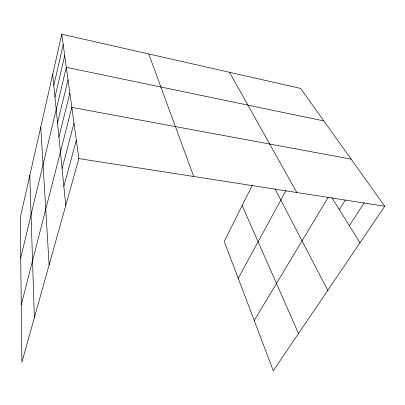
<?xml version="1.0" encoding="UTF-8"?>
<svg xmlns="http://www.w3.org/2000/svg" width="405" height="405" viewBox="0 0 405 405"><rect width="100%" height="100%" fill="white"/><g stroke="black" fill="none" stroke-linecap="round" stroke-linejoin="round"><path stroke-width="0.61" d="M61.788 34.233L20.25 217.576L21.916 362.171L78.864 158.608L61.788 34.233L300.621 88.427L384.75 206.231L273.284 370.767L224.233 241.4L252.376 185.039M53.809 85.404L63.21 44.601M54.974 97.139L64.724 55.612M20.716 257.924L66.329 67.326L323.818 120.913M57.535 122.811L68.045 79.805M58.938 136.895L69.873 93.135M21.252 304.914L71.832 107.401L351.105 159.119M62.081 168.485L73.999 123.186M63.853 186.275L76.337 140.206M238.231 278.316L286.041 190.385M254.224 320.502L328.273 197.149M339.314 209.618L345.308 200.009M349.328 225.701L364.303 202.627M78.864 158.608L384.75 206.231M331.837 197.605L359.974 242.808M229.544 72.298L296.814 192.542M274.975 188.852L327.761 290.355M242.16 205.497L298.505 333.543M148.746 53.966L193.722 176.489M52.701 74.323L65.762 205.436M40.768 127.008L49.116 264.936M29.803 175.416L34.364 317.677"/></g></svg>
